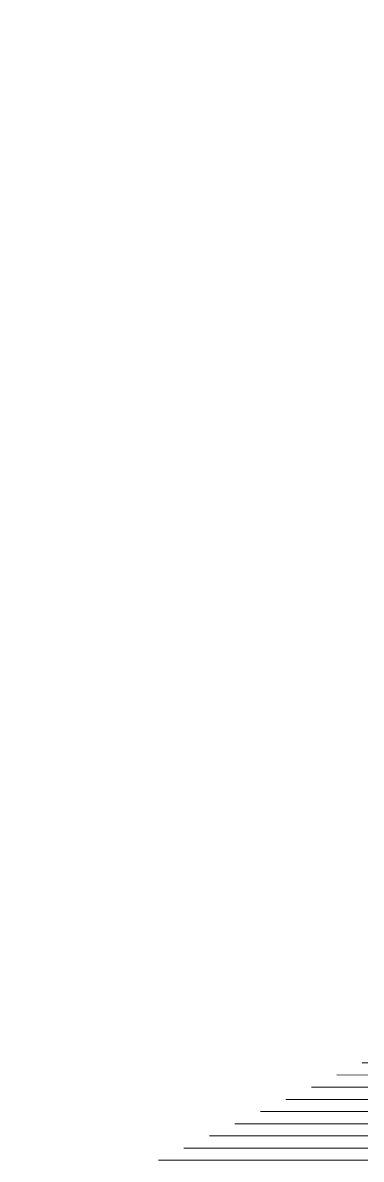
# Model space of a CAD drawing. Header units: metres. Extents: x 678805 to 1359287, y 2747329 to 5497370.
# Drawn here: x 679472.562 to 679473.224, y 2747462.731 to 2747464.953 of the extents above; entities that cross this region are included whole.
import ezdxf

# ---------------------------------------------------------------- set-up
doc = ezdxf.new("R2010")
doc.units = ezdxf.units.M
doc.layers.add('02-L-Waterfeatures 01', color=7, linetype='Continuous', true_color=0x4da6ff)
doc.layers.add('XREF_MON_WATERFEATURE$0$3-TR terra compactada', color=45, linetype='Continuous', lineweight=0)

# ---------------------------------------------------------------- blocks, each defined once
blk = doc.blocks.new('XREF_MON_WATERFEATURE$0$View P3')
at = {"layer": 'XREF_MON_WATERFEATURE$0$3-TR terra compactada'}
h = blk.add_hatch(dxfattribs=at)
h.set_pattern_fill('LINE', color=256, scale=0.007499999999999993, angle=-115.5575462493651, style=0)
h.set_pattern_definition([(244.4424537506349, (0, 0), (0.02148250488437958, -0.01027312708685177), [])])
h.paths.add_polyline_path([(33.4248187597841, -5.638298667035997), (33.42481875838712, -0.1896367226727307), (28.93739090207964, -0.2614927883259952), (28.93739993590862, -1.000565177295357), (26.21110249822959, -1.000591947464272), (26.21110249822959, -1.651717793662101), (20.74110249662772, -1.651717793662101), (20.74110249662772, -2.302507082698867), (15.27390249632299, -2.302507082931697), (15.27390249632299, -2.874289605300874), (9.8067024955526, -2.874289605068043), (9.80670249601826, -3.413715920876712), (9.806702496483922, -3.446072121150792), (3.53409162349999, -3.446072127204388), (3.534091622568667, -3.096072127111256), (4.285132287070155, -3.096072127576917), (4.285132286138833, -1.800471624359488), (3.985760098788887, -1.800471624359488), (2.185761064756662, -2.371778391767293), (2.185761065222323, -3.004299982450902), (1.234718102961779, -3.004299982450902), (1.234718103893101, -2.475620665121824), (0.8597663398832083, -2.475620665121824), (-0.9858305351808667, -2.439915189519525), (-0.9858305337838829, -5.63829866820015)])
blk = doc.blocks.new('XREF_MON_WATERFEATURE')
at = {"rotation": 115.5575828872439}
blk.add_blockref('XREF_MON_WATERFEATURE$0$View P3', (679486.810897724, 2747432.366190542), dxfattribs=at)

msp = doc.modelspace()

# ---------------------------------------------------------------- block references
at = {"layer": '02-L-Waterfeatures 01', "color": 18, "true_color": 0x000000}
msp.add_blockref('XREF_MON_WATERFEATURE', (0, 0), dxfattribs=at)

doc.saveas('drawing.dxf')
